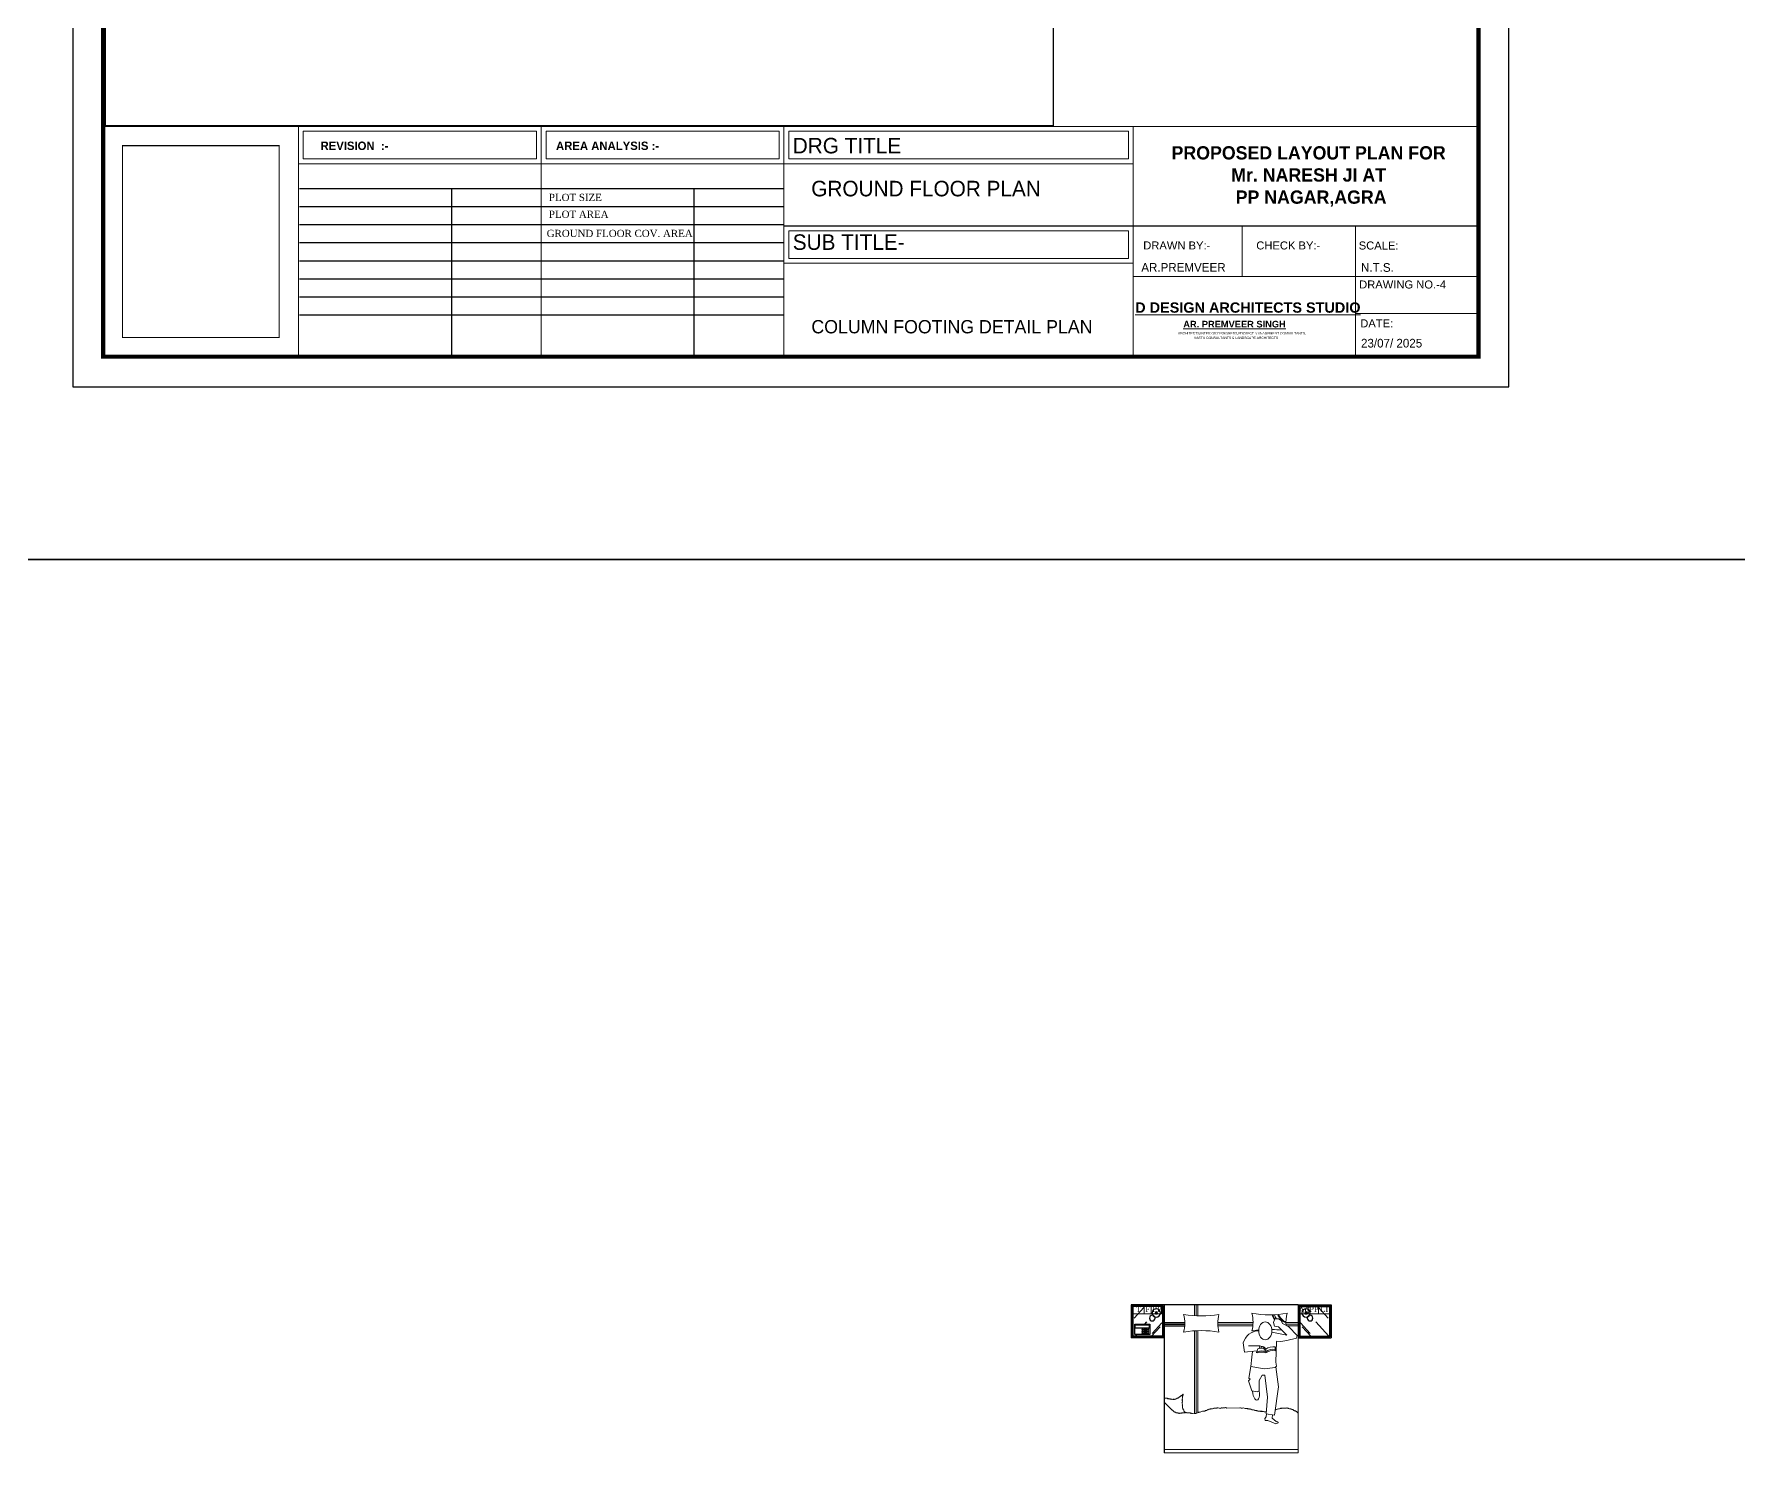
# Model space of a CAD drawing. Header units: millimetres. Extents: x -6808 to 215771, y -89660 to -16303.
# Drawn here: x 96984 to 97902, y -52668 to -51904 of the extents above; entities that cross this region are included whole.
import ezdxf

# ---------------------------------------------------------------- set-up
doc = ezdxf.new("R2010")
doc.units = ezdxf.units.MM
doc.header["$PDMODE"] = 35
doc.layers.get('0').update_dxf_attribs({"color": 8})
for name, color, linetype, lineweight in [('A- FUR', 34, 'Continuous', 0), ('COL. FOUN', 6, 'Continuous', 30), ('ELE.13', 7, 'Continuous', 13), ('FORMAT LAAYER', 250, 'Continuous', 13), ('FURNITURE 2', 33, 'Continuous', 25), ('furnitures', 12, 'Continuous', 13), ('wall', 7, 'Continuous', 35)]:
    doc.layers.add(name, color=color, linetype=linetype, lineweight=lineweight)
doc.layers.add('FORMAT', color=7, linetype='Continuous')
doc.layers.add('furniture', color=7, linetype='Continuous', lineweight=5, true_color=0xe57b2a)
doc.styles.add('6 INCH', font='times.ttf', dxfattribs={"height": 6})
doc.styles.add('cdim', font='arial.ttf')
doc.styles.add('HYPERMARTBORA0$0$SANSSERIFBOLD', font='sasb____.pfb', dxfattribs={"height": 0.2})
doc.styles.add('SAJ', font='eurr____.ttf')
doc.styles.get("Standard").update_dxf_attribs({"font": 'times.ttf'})
doc.styles.add('working', font='swissl.ttf')

# ---------------------------------------------------------------- blocks, each defined once
blk = doc.blocks.new('A$C1A9968DB')
at = {"layer": 'furniture', "ltscale": 0.5}
for p, q in [((6.88, 47.34), (7.52, 48.64)), ((7.52, 48.64), (8.85, 49.47)), ((8.85, 49.47), (10.51, 49.47)), ((10.51, 49.47), (11.12, 47.7)), ((3.85, 45.67), (0, 41.68)), ((0.3, 40.35), (0, 41.68)), ((0.3, 40.35), (4.88, 39.32)), ((3.85, 45.67), (6.88, 47.34)), ((8.7, 45.77), (4.85, 41.78)), ((11.92, 43.21), (4.85, 41.78)), ((10.65, 46.11), (8.7, 45.77)), ((11.12, 47.7), (10.65, 46.11)), ((4.88, 39.32), (7.7, 38.87)), ((7.7, 38.87), (9.68, 38.93)), ((9.68, 38.87), (9.98, 29.12)), ((10.35, 36.28), (10.42, 34.45)), ((14.76, 35.19), (14.68, 35.04)), ((14.68, 35.04), (14.68, 34.88)), ((14.68, 34.88), (14.84, 34.81)), ((14.74, 34.85), (14.72, 34.01)), ((14.72, 34.01), (14.72, 33.42)), ((14.84, 35.35), (14.76, 35.19)), ((14.99, 35.58), (14.84, 35.5)), ((14.84, 35.5), (14.84, 35.35)), ((14.84, 34.81), (15.15, 34.81)), ((15.07, 35.74), (14.99, 35.58)), ((15.15, 35.89), (15.07, 35.74)), ((15.3, 35.97), (15.15, 35.89)), ((15.15, 34.81), (15.3, 34.88)), ((15.46, 36.12), (15.3, 35.97)), ((15.3, 35.04), (15.46, 35.12)), ((15.3, 34.88), (15.3, 35.04)), ((15.61, 36.12), (15.46, 36.12)), ((15.46, 35.27), (15.54, 35.43)), ((15.46, 35.12), (15.46, 35.27)), ((15.54, 36.05), (15.69, 36.2)), ((15.54, 35.43), (15.69, 35.5)), ((15.69, 36.2), (15.85, 36.28)), ((15.69, 35.5), (15.81, 35.62)), ((15.85, 36.28), (16, 36.28)), ((16, 36.28), (16.31, 36.43)), ((16.31, 36.43), (16.47, 36.51)), ((16.47, 36.51), (16.62, 36.51)), ((17.56, 36.8), (16.62, 36.51)), ((16.7, 36.43), (16.66, 36.52)), ((16.86, 36.28), (16.7, 36.43)), ((16.93, 36.12), (16.86, 36.28)), ((16.93, 35.81), (16.93, 36.12)), ((17, 35.68), (16.93, 35.81)), ((22.85, 36.8), (17.56, 36.8)), ((17.59, 36.81), (17.95, 35.51)), ((18.54, 35.29), (19.19, 33.72)), ((18.71, 34.01), (19.34, 33.64)), ((19.34, 33.64), (18.71, 33.42)), ((24.78, 33.85), (18.92, 34.36)), ((21.37, 31.48), (20.95, 34.19)), ((25.34, 38.15), (24.78, 33.85)), ((8.8, 17.45), (10, 26.89)), ((9.98, 29.12), (9.68, 27.2)), ((9.68, 27.2), (10.28, 26.61)), ((10.28, 26.61), (15.31, 26.02)), ((15.31, 26.02), (21.82, 27.05)), ((21.82, 27.05), (21.37, 31.48)), ((21.82, 27.05), (22.71, 21.58)), ((10.72, 4.14), (8.8, 17.45)), ((15.16, 22.91), (13.98, 12.57)), ((16.49, 22.91), (15.16, 22.91)), ((17.82, 20.4), (16.49, 22.91)), ((17.82, 15.52), (17.82, 20.4)), ((22.85, 20.25), (21.37, 15.52)), ((22.71, 21.58), (22.11, 21.14)), ((22.11, 21.14), (22.85, 20.25)), ((13.98, 12.57), (14.57, 4.74)), ((18.86, 15.08), (17.82, 15.52)), ((21.37, 15.52), (18.86, 15.08)), ((10.1, 0), (9, 0.54)), ((9.89, 1.11), (9.14, 0.96)), ((11.71, 2.78), (9.89, 1.11)), ((13.73, 1.58), (10.1, 0)), ((14.57, 4.74), (10.72, 4.14)), ((11.67, 4.29), (11.71, 2.78)), ((15.05, 1.65), (13.73, 1.58)), ((14.48, 4.72), (14.56, 3.39)), ((14.56, 3.39), (15.16, 2.64)), ((15.16, 2.64), (15.13, 1.68))]:
    blk.add_line(p, q, dxfattribs=at)
blk.add_lwpolyline([(9, 0.54), (8.93, 0.92), (9.51, 1.04)], dxfattribs=at)
for centre, radius, start, end in [((18.06, 36.38), 7.5, 13.68724, 89.70433), ((11.38, 31.16), 5.23, 49.90029, 101.4337), ((11.46, 29.92), 5.23, 51.46202, 101.4337), ((11.46, 29.33), 5.23, 51.46202, 101.4337), ((16.71, 29.78), 4.67, 64.68646, 115.31354), ((16.71, 29.19), 4.67, 64.68646, 115.31354), ((16.64, 31.03), 4.67, 65.91342, 100.13711)]:
    blk.add_arc(centre, radius, start, end, dxfattribs=at)
at = {"layer": 'furniture', "ltscale": 0.5, "extrusion": (1.33e-14, -5.24506e-16, -1)}
blk.add_ellipse((14.99, 43.85), major_axis=(0, -4.19), ratio=0.740098, start_param=4.712389, end_param=10.995574, dxfattribs=at)
at = {"layer": 'furniture', "ltscale": 0.5, "extrusion": (1.32939e-14, -5.4405e-16, -1)}
blk.add_ellipse((19.38, 14.94), major_axis=(-0.51, -3.71), ratio=0.422098, start_param=4.512692, end_param=7.948784, dxfattribs=at)
blk = doc.blocks.new('*X398')
at = {"color": 0}
for p, q in [((221.847, 124.188), (221.861, 124.202)), ((221.847, 124.193), (221.855, 124.202)), ((221.847, 124.178), (221.857, 124.188)), ((221.847, 124.172), (221.857, 124.182)), ((221.861, 124.192), (221.871, 124.202)), ((221.867, 124.192), (221.877, 124.202)), ((221.877, 124.192), (221.887, 124.202)), ((221.883, 124.192), (221.893, 124.202)), ((221.893, 124.192), (221.903, 124.202)), ((221.898, 124.192), (221.908, 124.202)), ((221.909, 124.192), (221.919, 124.202)), ((221.914, 124.192), (221.924, 124.202)), ((221.925, 124.192), (221.935, 124.202)), ((221.93, 124.192), (221.94, 124.202)), ((221.941, 124.192), (221.951, 124.202)), ((221.946, 124.192), (221.956, 124.202)), ((221.957, 124.192), (221.967, 124.202)), ((221.962, 124.192), (221.972, 124.202)), ((221.973, 124.192), (221.983, 124.202)), ((221.978, 124.192), (221.988, 124.202)), ((221.989, 124.192), (221.999, 124.202)), ((221.994, 124.192), (222.004, 124.202)), ((222.005, 124.192), (222.015, 124.202)), ((222.01, 124.192), (222.02, 124.202)), ((222.02, 124.192), (222.03, 124.202)), ((222.026, 124.192), (222.036, 124.202)), ((222.036, 124.192), (222.046, 124.202)), ((222.042, 124.192), (222.052, 124.202)), ((222.052, 124.192), (222.062, 124.202)), ((222.058, 124.192), (222.068, 124.202)), ((222.068, 124.192), (222.078, 124.202)), ((222.073, 124.192), (222.083, 124.202)), ((222.084, 124.192), (222.094, 124.202)), ((222.089, 124.192), (222.099, 124.202)), ((222.1, 124.192), (222.11, 124.202)), ((222.105, 124.192), (222.115, 124.202)), ((222.116, 124.192), (222.126, 124.202)), ((222.121, 124.192), (222.131, 124.202)), ((222.132, 124.192), (222.142, 124.202)), ((222.137, 124.192), (222.147, 124.202)), ((222.148, 124.192), (222.158, 124.202)), ((222.153, 124.192), (222.163, 124.202)), ((222.164, 124.192), (222.174, 124.202)), ((222.169, 124.192), (222.179, 124.202)), ((222.18, 124.192), (222.19, 124.202)), ((222.185, 124.192), (222.195, 124.202)), ((222.195, 124.192), (222.205, 124.202)), ((222.201, 124.192), (222.211, 124.202)), ((222.211, 124.192), (222.221, 124.202)), ((222.217, 124.192), (222.227, 124.202)), ((222.227, 124.192), (222.237, 124.202)), ((222.233, 124.192), (222.243, 124.202)), ((222.243, 124.192), (222.253, 124.202)), ((222.248, 124.192), (222.258, 124.202)), ((222.259, 124.192), (222.269, 124.202)), ((222.264, 124.192), (222.274, 124.202)), ((222.275, 124.192), (222.285, 124.202)), ((222.28, 124.192), (222.29, 124.202)), ((222.291, 124.192), (222.301, 124.202)), ((222.296, 124.192), (222.306, 124.202)), ((222.307, 124.192), (222.317, 124.202)), ((222.312, 124.192), (222.322, 124.202)), ((222.323, 124.192), (222.333, 124.202)), ((222.328, 124.192), (222.338, 124.202)), ((222.339, 124.192), (222.349, 124.202)), ((222.344, 124.192), (222.354, 124.202)), ((222.355, 124.192), (222.365, 124.202)), ((222.36, 124.192), (222.37, 124.202)), ((222.37, 124.192), (222.38, 124.202)), ((222.376, 124.192), (222.386, 124.202)), ((222.386, 124.192), (222.396, 124.202)), ((222.392, 124.192), (222.402, 124.202)), ((222.397, 124.187), (222.407, 124.197)), ((222.397, 124.181), (222.407, 124.191)), ((222.397, 124.171), (222.407, 124.181)), ((222.397, 124.165), (222.407, 124.175)), ((221.847, 124.162), (221.857, 124.172)), ((221.847, 124.156), (221.857, 124.166)), ((221.847, 124.146), (221.857, 124.156)), ((221.847, 124.14), (221.857, 124.15)), ((221.847, 124.13), (221.857, 124.14)), ((221.847, 124.125), (221.857, 124.135)), ((221.847, 124.114), (221.857, 124.124)), ((221.847, 124.109), (221.857, 124.119)), ((221.847, 124.098), (221.857, 124.108)), ((221.847, 124.093), (221.857, 124.103)), ((221.847, 124.082), (221.857, 124.092)), ((221.847, 124.077), (221.857, 124.087)), ((221.847, 124.066), (221.857, 124.076)), ((221.847, 124.061), (221.857, 124.071)), ((221.847, 124.05), (221.857, 124.06)), ((221.847, 124.045), (221.857, 124.055)), ((221.847, 124.034), (221.857, 124.044)), ((221.847, 124.029), (221.857, 124.039)), ((221.847, 124.018), (221.857, 124.028)), ((221.847, 124.013), (221.857, 124.023)), ((221.847, 124.003), (221.857, 124.013)), ((221.847, 123.997), (221.857, 124.007)), ((221.847, 123.987), (221.857, 123.997)), ((221.847, 123.981), (221.857, 123.991)), ((221.847, 123.971), (221.857, 123.981)), ((221.847, 123.965), (221.857, 123.975)), ((221.847, 123.955), (221.857, 123.965)), ((221.847, 123.949), (221.857, 123.959)), ((221.847, 123.939), (221.857, 123.949)), ((221.847, 123.934), (221.857, 123.944)), ((221.847, 123.923), (221.857, 123.933)), ((221.847, 123.918), (221.857, 123.928)), ((221.847, 123.907), (221.857, 123.917)), ((221.847, 123.902), (221.857, 123.912)), ((221.847, 123.891), (221.857, 123.901)), ((221.847, 123.886), (221.857, 123.896)), ((221.847, 123.875), (221.857, 123.885)), ((221.847, 123.87), (221.857, 123.88)), ((221.847, 123.859), (221.857, 123.869)), ((221.847, 123.854), (221.857, 123.864)), ((222.397, 124.155), (222.407, 124.165)), ((222.397, 124.149), (222.407, 124.159)), ((222.397, 124.139), (222.407, 124.149)), ((222.397, 124.134), (222.407, 124.144)), ((222.397, 124.123), (222.407, 124.133)), ((222.397, 124.118), (222.407, 124.128)), ((222.397, 124.107), (222.407, 124.117)), ((222.397, 124.102), (222.407, 124.112)), ((222.397, 124.091), (222.407, 124.101)), ((222.397, 124.086), (222.407, 124.096)), ((222.397, 124.075), (222.407, 124.085)), ((222.397, 124.07), (222.407, 124.08)), ((222.397, 124.059), (222.407, 124.069)), ((222.397, 124.054), (222.407, 124.064)), ((222.397, 124.043), (222.407, 124.053)), ((222.397, 124.038), (222.407, 124.048)), ((222.397, 124.028), (222.407, 124.038)), ((222.397, 124.022), (222.407, 124.032)), ((222.397, 124.012), (222.407, 124.022)), ((222.397, 124.006), (222.407, 124.016)), ((222.397, 123.996), (222.407, 124.006)), ((222.397, 123.99), (222.407, 124)), ((222.397, 123.98), (222.407, 123.99)), ((222.397, 123.974), (222.407, 123.984)), ((222.397, 123.964), (222.407, 123.974)), ((222.397, 123.959), (222.407, 123.969)), ((222.397, 123.948), (222.407, 123.958)), ((222.397, 123.943), (222.407, 123.953)), ((222.397, 123.932), (222.407, 123.942)), ((222.397, 123.927), (222.407, 123.937)), ((222.397, 123.916), (222.407, 123.926)), ((222.397, 123.911), (222.407, 123.921)), ((222.397, 123.9), (222.407, 123.91)), ((222.397, 123.895), (222.407, 123.905)), ((222.397, 123.884), (222.407, 123.894)), ((222.397, 123.879), (222.407, 123.889)), ((222.397, 123.868), (222.407, 123.878)), ((222.397, 123.863), (222.407, 123.873)), ((222.397, 123.852), (222.407, 123.862)), ((221.847, 123.843), (221.857, 123.853)), ((221.847, 123.838), (221.857, 123.848)), ((221.847, 123.828), (221.857, 123.838)), ((221.847, 123.822), (221.857, 123.832)), ((221.847, 123.812), (221.857, 123.822)), ((221.847, 123.806), (221.857, 123.816)), ((221.847, 123.796), (221.857, 123.806)), ((221.847, 123.79), (221.857, 123.8)), ((221.847, 123.78), (221.857, 123.79)), ((221.847, 123.774), (221.857, 123.784)), ((221.847, 123.764), (221.857, 123.774)), ((221.847, 123.759), (221.857, 123.769)), ((221.847, 123.748), (221.857, 123.758)), ((221.847, 123.743), (221.857, 123.753)), ((221.847, 123.732), (221.857, 123.742)), ((221.847, 123.727), (221.857, 123.737)), ((221.847, 123.716), (221.857, 123.726)), ((221.847, 123.711), (221.857, 123.721)), ((221.847, 123.7), (221.857, 123.71)), ((221.847, 123.695), (221.857, 123.705)), ((221.847, 123.684), (221.857, 123.694)), ((221.847, 123.679), (221.857, 123.689)), ((221.847, 123.668), (221.857, 123.678)), ((221.847, 123.663), (221.857, 123.673)), ((221.847, 123.653), (221.857, 123.663)), ((221.847, 123.647), (221.857, 123.657)), ((221.852, 123.642), (221.862, 123.652)), ((221.858, 123.642), (221.868, 123.652)), ((221.868, 123.642), (221.878, 123.652)), ((221.873, 123.642), (221.883, 123.652)), ((221.884, 123.642), (221.894, 123.652)), ((221.889, 123.642), (221.899, 123.652)), ((221.9, 123.642), (221.91, 123.652)), ((221.905, 123.642), (221.915, 123.652)), ((221.916, 123.642), (221.926, 123.652)), ((221.921, 123.642), (221.931, 123.652)), ((221.932, 123.642), (221.942, 123.652)), ((221.937, 123.642), (221.947, 123.652)), ((221.948, 123.642), (221.958, 123.652)), ((221.953, 123.642), (221.963, 123.652)), ((221.964, 123.642), (221.974, 123.652)), ((221.969, 123.642), (221.979, 123.652)), ((221.98, 123.642), (221.99, 123.652)), ((221.985, 123.642), (221.995, 123.652)), ((221.995, 123.642), (222.005, 123.652)), ((222.001, 123.642), (222.011, 123.652)), ((222.011, 123.642), (222.021, 123.652)), ((222.017, 123.642), (222.027, 123.652)), ((222.027, 123.642), (222.037, 123.652)), ((222.033, 123.642), (222.043, 123.652)), ((222.043, 123.642), (222.053, 123.652)), ((222.048, 123.642), (222.058, 123.652)), ((222.059, 123.642), (222.069, 123.652)), ((222.064, 123.642), (222.074, 123.652)), ((222.075, 123.642), (222.085, 123.652)), ((222.08, 123.642), (222.09, 123.652)), ((222.091, 123.642), (222.101, 123.652)), ((222.096, 123.642), (222.106, 123.652)), ((222.107, 123.642), (222.117, 123.652)), ((222.112, 123.642), (222.122, 123.652)), ((222.123, 123.642), (222.133, 123.652)), ((222.128, 123.642), (222.138, 123.652)), ((222.139, 123.642), (222.149, 123.652)), ((222.144, 123.642), (222.154, 123.652)), ((222.155, 123.642), (222.165, 123.652)), ((222.16, 123.642), (222.17, 123.652)), ((222.17, 123.642), (222.18, 123.652)), ((222.176, 123.642), (222.186, 123.652)), ((222.186, 123.642), (222.196, 123.652)), ((222.192, 123.642), (222.202, 123.652)), ((222.202, 123.642), (222.212, 123.652)), ((222.208, 123.642), (222.218, 123.652)), ((222.218, 123.642), (222.228, 123.652)), ((222.223, 123.642), (222.233, 123.652)), ((222.234, 123.642), (222.244, 123.652)), ((222.239, 123.642), (222.249, 123.652)), ((222.25, 123.642), (222.26, 123.652)), ((222.255, 123.642), (222.265, 123.652)), ((222.266, 123.642), (222.276, 123.652)), ((222.271, 123.642), (222.281, 123.652)), ((222.282, 123.642), (222.292, 123.652)), ((222.287, 123.642), (222.297, 123.652)), ((222.298, 123.642), (222.308, 123.652)), ((222.303, 123.642), (222.313, 123.652)), ((222.314, 123.642), (222.324, 123.652)), ((222.319, 123.642), (222.329, 123.652)), ((222.33, 123.642), (222.34, 123.652)), ((222.335, 123.642), (222.345, 123.652)), ((222.345, 123.642), (222.355, 123.652)), ((222.351, 123.642), (222.361, 123.652)), ((222.361, 123.642), (222.371, 123.652)), ((222.367, 123.642), (222.377, 123.652)), ((222.377, 123.642), (222.387, 123.652)), ((222.383, 123.642), (222.393, 123.652)), ((222.393, 123.642), (222.407, 123.656)), ((222.397, 123.847), (222.407, 123.857)), ((222.397, 123.837), (222.407, 123.847)), ((222.397, 123.831), (222.407, 123.841)), ((222.397, 123.821), (222.407, 123.831)), ((222.397, 123.815), (222.407, 123.825)), ((222.397, 123.805), (222.407, 123.815)), ((222.397, 123.799), (222.407, 123.809)), ((222.397, 123.789), (222.407, 123.799)), ((222.397, 123.784), (222.407, 123.794)), ((222.397, 123.773), (222.407, 123.783)), ((222.397, 123.768), (222.407, 123.778)), ((222.397, 123.757), (222.407, 123.767)), ((222.397, 123.752), (222.407, 123.762)), ((222.397, 123.741), (222.407, 123.751)), ((222.397, 123.736), (222.407, 123.746)), ((222.397, 123.725), (222.407, 123.735)), ((222.397, 123.72), (222.407, 123.73)), ((222.397, 123.709), (222.407, 123.719)), ((222.397, 123.704), (222.407, 123.714)), ((222.397, 123.693), (222.407, 123.703)), ((222.397, 123.688), (222.407, 123.698)), ((222.397, 123.677), (222.407, 123.687)), ((222.397, 123.672), (222.407, 123.682)), ((222.397, 123.662), (222.407, 123.672)), ((222.397, 123.656), (222.407, 123.666)), ((222.398, 123.642), (222.407, 123.65))]:
    blk.add_line(p, q, dxfattribs=at)
blk = doc.blocks.new('M_DFURN_LEM_3D TELEPHONE_P')
at = {"color": 0, "linetype": 'ByBlock', "lineweight": -2}
for points in [[(0.25, -0.0875), (0.25, 0.0875), (0, 0.0875), (0, -0.0875)], [(0.24, -0.0175), (0.01, -0.0175), (0.01, -0.0775), (0.24, -0.0775)]]:
    blk.add_lwpolyline(points, close=True, dxfattribs=at)
for centre in [(0.13, 0.0625), (0.13, 0.0325), (0.13, 0.0025), (0.16, 0.0625), (0.16, 0.0325), (0.16, 0.0025), (0.19, 0.0625), (0.19, 0.0325), (0.19, 0.0025), (0.22, 0.0625), (0.22, 0.0325), (0.22, 0.0025)]:
    blk.add_circle(centre, 0.01, dxfattribs=at)
at = {"layer": 'Defpoints', "color": 0, "linetype": 'ByBlock', "lineweight": -2}
blk.add_point((0.25, 0), dxfattribs=at)
blk = doc.blocks.new('ertergrgr')
at = {"layer": 'furnitures', "color": 27, "ltscale": 50}
for p, q in [((-766411.4, 424368.94), (-766482.81, 424368.94)), ((-766482.81, 424290.02), (-766482.81, 424368.94)), ((-766411.4, 424367.15), (-766482.81, 424367.15)), ((-766482.61, 424347.54), (-766482.73, 424347.42)), ((-766482.73, 424346.79), (-766482.73, 424346.79)), ((-766481.98, 424346.9), (-766482.6, 424347.52)), ((-766481.73, 424346.9), (-766481.98, 424346.9)), ((-766481.38, 424346.54), (-766481.75, 424346.92)), ((-766480.87, 424346.53), (-766481.36, 424346.53)), ((-766480.76, 424346.39), (-766480.88, 424346.51)), ((-766480.51, 424346.39), (-766480.76, 424346.39)), ((-766480.01, 424345.89), (-766480.51, 424346.39)), ((-766479.64, 424345.77), (-766480.01, 424345.89)), ((-766479.39, 424345.77), (-766479.64, 424345.77)), ((-766479.02, 424345.64), (-766479.39, 424345.77)), ((-766478.9, 424345.52), (-766479.02, 424345.64)), ((-766478.53, 424345.4), (-766478.9, 424345.52)), ((-766478.28, 424345.4), (-766478.53, 424345.4)), ((-766477.91, 424345.27), (-766478.28, 424345.4)), ((-766477.66, 424345.27), (-766477.91, 424345.27)), ((-766477.53, 424345.15), (-766477.66, 424345.27)), ((-766477.16, 424345.02), (-766477.53, 424345.15)), ((-766477.04, 424345.15), (-766477.16, 424345.02)), ((-766476.79, 424344.9), (-766477.04, 424345.15)), ((-766476.42, 424345.02), (-766476.79, 424344.9)), ((-766476.17, 424345.02), (-766476.42, 424345.02)), ((-766475.55, 424345.15), (-766476.17, 424345.02)), ((-766475.43, 424345.02), (-766475.55, 424345.15)), ((-766475.05, 424345.15), (-766475.43, 424345.02)), ((-766474.31, 424345.15), (-766475.05, 424345.15)), ((-766474.06, 424345.15), (-766474.31, 424345.15)), ((-766473.94, 424345.27), (-766474.06, 424345.15)), ((-766473.81, 424345.15), (-766473.94, 424345.27)), ((-766473.57, 424345.15), (-766473.81, 424345.15)), ((-766473.44, 424345.27), (-766473.57, 424345.15)), ((-766473.19, 424345.27), (-766473.44, 424345.27)), ((-766472.82, 424345.4), (-766473.19, 424345.27)), ((-766472.33, 424345.4), (-766472.82, 424345.4)), ((-766471.83, 424345.65), (-766472.33, 424345.4)), ((-766471.58, 424345.65), (-766471.83, 424345.65)), ((-766471.21, 424345.77), (-766471.58, 424345.65)), ((-766471.09, 424345.89), (-766471.21, 424345.77)), ((-766470.71, 424346.02), (-766471.09, 424345.89)), ((-766470.59, 424346.14), (-766470.71, 424346.02)), ((-766465.63, 424347.13), (-766465.88, 424346.89)), ((-766465.38, 424347.13), (-766465.63, 424347.13)), ((-766465.26, 424347.01), (-766465.38, 424347.13)), ((-766464.89, 424347.13), (-766465.26, 424347.01)), ((-766464.76, 424347.01), (-766464.89, 424347.13)), ((-766464.39, 424346.89), (-766464.76, 424347.01)), ((-766463.65, 424346.89), (-766464.39, 424346.89)), ((-766463.52, 424346.76), (-766463.65, 424346.89)), ((-766463.27, 424346.76), (-766463.52, 424346.76)), ((-766463.15, 424346.89), (-766463.27, 424346.76)), ((-766462.9, 424346.89), (-766463.15, 424346.89)), ((-766462.78, 424346.76), (-766462.9, 424346.89)), ((-766462.53, 424346.76), (-766462.78, 424346.76)), ((-766461.79, 424346.76), (-766462.53, 424346.76)), ((-766461.41, 424346.64), (-766461.79, 424346.76)), ((-766461.29, 424346.52), (-766461.41, 424346.64)), ((-766461.04, 424346.52), (-766461.29, 424346.52)), ((-766460.79, 424346.52), (-766461.04, 424346.52)), ((-766460.67, 424346.39), (-766460.79, 424346.52)), ((-766460.17, 424346.39), (-766460.67, 424346.39)), ((-766459.8, 424346.27), (-766460.17, 424346.39)), ((-766459.68, 424346.14), (-766459.8, 424346.27)), ((-766459.43, 424346.14), (-766459.68, 424346.14)), ((-766459.06, 424346.02), (-766459.43, 424346.14)), ((-766458.93, 424345.9), (-766459.06, 424346.02)), ((-766458.19, 424345.9), (-766458.93, 424345.9)), ((-766458.07, 424345.77), (-766458.19, 424345.9)), ((-766457.7, 424345.65), (-766458.07, 424345.77)), ((-766457.2, 424345.65), (-766457.7, 424345.65)), ((-766457.08, 424345.53), (-766457.2, 424345.65)), ((-766456.7, 424345.65), (-766457.08, 424345.53)), ((-766456.46, 424345.4), (-766456.7, 424345.65)), ((-766456.08, 424345.53), (-766456.46, 424345.4)), ((-766455.89, 424345.33), (-766456.14, 424345.58)), ((-766455.4, 424345.33), (-766455.89, 424345.33)), ((-766455.02, 424345.2), (-766455.4, 424345.33)), ((-766454.65, 424345.33), (-766455.02, 424345.2)), ((-766453.54, 424344.96), (-766454.65, 424345.33)), ((-766453.16, 424345.08), (-766453.54, 424344.96)), ((-766452.92, 424345.08), (-766453.16, 424345.08)), ((-766452.42, 424345.08), (-766452.92, 424345.08)), ((-766452.05, 424344.96), (-766452.42, 424345.08)), ((-766451.8, 424344.96), (-766452.05, 424344.96)), ((-766444.58, 424345.08), (-766451.8, 424344.96)), ((-766444.33, 424344.83), (-766444.58, 424345.08)), ((-766444.09, 424344.83), (-766444.33, 424344.83)), ((-766443.71, 424344.96), (-766444.09, 424344.83)), ((-766443.47, 424344.96), (-766443.71, 424344.96)), ((-766442.72, 424344.96), (-766443.47, 424344.96)), ((-766442.35, 424345.08), (-766442.72, 424344.96)), ((-766442.23, 424344.96), (-766442.35, 424345.08)), ((-766441.98, 424344.96), (-766442.23, 424344.96)), ((-766441.48, 424345.21), (-766441.98, 424344.96)), ((-766441.36, 424345.08), (-766441.48, 424345.21)), ((-766440.99, 424345.21), (-766441.36, 424345.08)), ((-766440.18, 424344.91), (-766440.93, 424345.16)), ((-766439.69, 424344.91), (-766440.18, 424344.91)), ((-766439.56, 424345.03), (-766439.69, 424344.91)), ((-766439.32, 424345.03), (-766439.56, 424345.03)), ((-766439.19, 424344.91), (-766439.32, 424345.03)), ((-766439.07, 424345.03), (-766439.19, 424344.91)), ((-766438.7, 424345.16), (-766439.07, 424345.03)), ((-766438.57, 424345.03), (-766438.7, 424345.16)), ((-766438.2, 424345.16), (-766438.57, 424345.03)), ((-766437.95, 424345.16), (-766438.2, 424345.16)), ((-766437.83, 424345.28), (-766437.95, 424345.16)), ((-766437.21, 424345.4), (-766437.83, 424345.28)), ((-766436.46, 424345.4), (-766437.21, 424345.4)), ((-766436.09, 424345.53), (-766436.46, 424345.4)), ((-766435.97, 424345.65), (-766436.09, 424345.53)), ((-766435.22, 424345.65), (-766435.97, 424345.65)), ((-766434.85, 424345.78), (-766435.22, 424345.65)), ((-766434.73, 424345.9), (-766434.85, 424345.78)), ((-766434.36, 424346.03), (-766434.73, 424345.9)), ((-766434.11, 424346.27), (-766434.36, 424346.03)), ((-766433.86, 424346.27), (-766434.11, 424346.27)), ((-766433.49, 424346.4), (-766433.86, 424346.27)), ((-766432.99, 424346.65), (-766433.49, 424346.4)), ((-766432.74, 424346.65), (-766432.99, 424346.65)), ((-766432.37, 424346.77), (-766432.74, 424346.65)), ((-766431.88, 424346.77), (-766432.37, 424346.77)), ((-766431.5, 424346.89), (-766431.88, 424346.77)), ((-766431.01, 424347.14), (-766431.5, 424346.89)), ((-766430.88, 424347.02), (-766431.01, 424347.14)), ((-766430.64, 424347.27), (-766430.88, 424347.02)), ((-766430.39, 424347.27), (-766430.64, 424347.27)), ((-766430.14, 424347.27), (-766430.39, 424347.27)), ((-766429.89, 424347.27), (-766430.14, 424347.27)), ((-766429.77, 424347.39), (-766429.89, 424347.27)), ((-766429.52, 424347.39), (-766429.77, 424347.39)), ((-766429.15, 424347.51), (-766429.52, 424347.39)), ((-766429.34, 424303.77), (-766429.34, 424347.45)), ((-766428.65, 424347.76), (-766429.15, 424347.51)), ((-766428.4, 424347.76), (-766428.65, 424347.76)), ((-766428.44, 424303.81), (-766428.44, 424347.76)), ((-766428.28, 424347.89), (-766428.4, 424347.76)), ((-766427.54, 424347.89), (-766428.28, 424347.89)), ((-766427.41, 424348.01), (-766427.54, 424347.89)), ((-766427.54, 424303.86), (-766427.54, 424347.89)), ((-766426.79, 424347.89), (-766427.04, 424347.89)), ((-766426.67, 424348.01), (-766426.79, 424347.89)), ((-766426.42, 424348.01), (-766426.67, 424348.01)), ((-766426.17, 424347.76), (-766426.42, 424348.01)), ((-766425.8, 424347.89), (-766426.05, 424347.89)), ((-766425.68, 424347.76), (-766425.8, 424347.89)), ((-766425.43, 424347.76), (-766425.68, 424347.76)), ((-766425.3, 424347.64), (-766425.43, 424347.76)), ((-766424.81, 424347.64), (-766425.3, 424347.64)), ((-766424.56, 424347.64), (-766424.81, 424347.64)), ((-766424.31, 424347.64), (-766424.56, 424347.64)), ((-766424.19, 424347.52), (-766424.31, 424347.64)), ((-766424.06, 424347.64), (-766424.19, 424347.52)), ((-766423.82, 424347.64), (-766424.06, 424347.64)), ((-766423.69, 424347.52), (-766423.82, 424347.64)), ((-766423.44, 424347.52), (-766423.69, 424347.52)), ((-766423.32, 424347.39), (-766423.44, 424347.52)), ((-766423.07, 424347.64), (-766423.32, 424347.39)), ((-766422.7, 424347.27), (-766423.07, 424347.64)), ((-766422.58, 424347.39), (-766422.45, 424347.52)), ((-766421.96, 424346.77), (-766422.58, 424347.39)), ((-766422.45, 424347.52), (-766422.2, 424347.52)), ((-766422.2, 424347.52), (-766422.08, 424347.64)), ((-766422.08, 424347.64), (-766421.96, 424347.52)), ((-766422.08, 424346.65), (-766421.96, 424346.77)), ((-766421.83, 424346.4), (-766422.08, 424346.65)), ((-766421.96, 424347.52), (-766421.83, 424347.64)), ((-766421.83, 424347.64), (-766421.71, 424347.52)), ((-766421.83, 424346.15), (-766421.83, 424346.4)), ((-766421.46, 424345.78), (-766421.83, 424346.15)), ((-766421.71, 424347.52), (-766421.58, 424347.64)), ((-766421.59, 424345.66), (-766421.46, 424345.78)), ((-766421.34, 424345.41), (-766421.59, 424345.66)), ((-766421.58, 424347.64), (-766421.46, 424347.52)), ((-766421.46, 424347.52), (-766421.34, 424347.64)), ((-766421.34, 424347.64), (-766421.21, 424347.52)), ((-766421.34, 424345.16), (-766421.34, 424345.41)), ((-766421.21, 424345.04), (-766421.34, 424345.16)), ((-766421.21, 424347.52), (-766420.96, 424347.76)), ((-766421.21, 424344.54), (-766421.21, 424345.04)), ((-766421.09, 424344.42), (-766421.21, 424344.54)), ((-766421.21, 424344.29), (-766421.09, 424344.42)), ((-766421.09, 424344.17), (-766421.21, 424344.29)), ((-766421.09, 424343.92), (-766421.09, 424344.17)), ((-766421.09, 424343.42), (-766421.09, 424343.92)), ((-766420.97, 424343.3), (-766421.09, 424343.42)), ((-766421.09, 424342.93), (-766420.97, 424343.3)), ((-766420.97, 424342.56), (-766421.09, 424342.93)), ((-766420.97, 424342.31), (-766420.97, 424342.56)), ((-766420.84, 424342.18), (-766420.97, 424342.31)), ((-766420.96, 424347.76), (-766420.84, 424347.64)), ((-766420.84, 424347.64), (-766420.72, 424347.76)), ((-766420.72, 424347.76), (-766420.59, 424347.64)), ((-766420.59, 424347.64), (-766420.47, 424347.76)), ((-766420.47, 424347.76), (-766419.97, 424347.76)), ((-766419.97, 424347.76), (-766419.85, 424347.89)), ((-766419.85, 424347.89), (-766419.72, 424347.76)), ((-766419.72, 424347.76), (-766419.48, 424347.76)), ((-766419.48, 424347.76), (-766419.35, 424347.89)), ((-766419.35, 424347.89), (-766419.23, 424347.76)), ((-766419.23, 424347.76), (-766418.98, 424347.76)), ((-766418.98, 424347.76), (-766418.86, 424347.64)), ((-766418.86, 424347.64), (-766418.73, 424347.76)), ((-766418.73, 424347.76), (-766418.48, 424347.52)), ((-766418.48, 424347.52), (-766418.36, 424347.64)), ((-766418.36, 424347.64), (-766418.11, 424347.64)), ((-766418.11, 424347.64), (-766417.99, 424347.52)), ((-766417.99, 424347.52), (-766417.74, 424347.52)), ((-766417.74, 424347.52), (-766417.37, 424347.15)), ((-766417.37, 424347.15), (-766417.12, 424347.15)), ((-766417.12, 424347.15), (-766417, 424347.02)), ((-766417, 424347.02), (-766416.87, 424347.15)), ((-766416.87, 424347.15), (-766415.88, 424346.15)), ((-766415.88, 424346.15), (-766415.63, 424346.15)), ((-766415.63, 424346.15), (-766411.4, 424341.92)), ((-766420.35, 424338.71), (-766421.46, 424337.6)), ((-766421.46, 424338.34), (-766421.22, 424338.59)), ((-766421.34, 424338.22), (-766421.46, 424338.34)), ((-766421.46, 424337.84), (-766421.34, 424337.97)), ((-766421.34, 424337.72), (-766421.46, 424337.84)), ((-766421.46, 424337.6), (-766421.34, 424337.72)), ((-766421.34, 424338.96), (-766421.22, 424339.08)), ((-766421.22, 424338.84), (-766421.34, 424338.96)), ((-766421.34, 424337.97), (-766421.34, 424338.22)), ((-766421.22, 424338.59), (-766421.22, 424338.84)), ((-766421.21, 424339.58), (-766420.97, 424340.32)), ((-766421.09, 424339.46), (-766421.21, 424339.58)), ((-766421.22, 424339.08), (-766421.09, 424339.46)), ((-766421.09, 424341.94), (-766420.84, 424342.18)), ((-766420.97, 424341.81), (-766421.09, 424341.94)), ((-766421.09, 424341.44), (-766420.97, 424341.81)), ((-766421.09, 424341.19), (-766421.09, 424341.44)), ((-766420.97, 424341.07), (-766421.09, 424341.19)), ((-766421.09, 424340.45), (-766420.97, 424340.57)), ((-766420.97, 424340.32), (-766421.09, 424340.45)), ((-766420.97, 424340.57), (-766420.97, 424341.07)), ((-766420.22, 424338.59), (-766420.35, 424338.71)), ((-766419.73, 424339.09), (-766420.22, 424338.59)), ((-766419.48, 424339.09), (-766419.73, 424339.09)), ((-766418.86, 424339.71), (-766419.48, 424339.09)), ((-766418.73, 424339.58), (-766418.86, 424339.71)), ((-766418.36, 424339.95), (-766418.73, 424339.58)), ((-766418.24, 424339.83), (-766418.36, 424339.95)), ((-766417.87, 424340.2), (-766418.24, 424339.83)), ((-766417.74, 424340.08), (-766417.87, 424340.2)), ((-766417.49, 424340.33), (-766417.74, 424340.08)), ((-766417.25, 424340.33), (-766417.49, 424340.33)), ((-766417.12, 424340.45), (-766417.25, 424340.33)), ((-766417, 424340.33), (-766417.12, 424340.45)), ((-766416.87, 424340.45), (-766417, 424340.33)), ((-766416.75, 424340.33), (-766416.87, 424340.45)), ((-766416.63, 424340.45), (-766416.75, 424340.33)), ((-766416.38, 424340.45), (-766416.63, 424340.45)), ((-766416.25, 424340.33), (-766416.38, 424340.45)), ((-766415.88, 424340.45), (-766416.25, 424340.33)), ((-766415.76, 424340.33), (-766415.88, 424340.45)), ((-766415.63, 424340.45), (-766415.76, 424340.33)), ((-766415.51, 424340.33), (-766415.63, 424340.45)), ((-766415.26, 424340.33), (-766415.51, 424340.33)), ((-766414.77, 424340.33), (-766415.26, 424340.33)), ((-766414.64, 424340.2), (-766414.77, 424340.33)), ((-766414.4, 424340.2), (-766414.64, 424340.2)), ((-766414.27, 424340.33), (-766414.4, 424340.2)), ((-766414.15, 424340.2), (-766414.27, 424340.33)), ((-766413.9, 424340.2), (-766414.15, 424340.2)), ((-766413.65, 424339.95), (-766413.9, 424340.2)), ((-766413.53, 424340.08), (-766413.65, 424339.95)), ((-766413.28, 424340.08), (-766413.53, 424340.08)), ((-766413.03, 424339.83), (-766413.28, 424340.08)), ((-766412.78, 424339.83), (-766413.03, 424339.83)), ((-766411.4, 424339.83), (-766412.78, 424339.83)), ((-766476.71, 424301.14), (-766482.81, 424301.14)), ((-766476.37, 424300.24), (-766482.81, 424300.24)), ((-766476.34, 424299.35), (-766482.81, 424299.35)), ((-766439.95, 424299.35), (-766458.78, 424299.35)), ((-766439.95, 424300.24), (-766458.75, 424300.24)), ((-766439.99, 424301.14), (-766458.68, 424301.14)), ((-766429.34, 424290.02), (-766429.34, 424295.92)), ((-766428.44, 424290.02), (-766428.44, 424295.88)), ((-766427.54, 424290.02), (-766427.54, 424295.83))]:
    blk.add_line(p, q, dxfattribs=at)
at = {"layer": 'furnitures', "color": 27, "lineweight": 25}
for p, q in [((-766411.4, 424290.02), (-766411.4, 424368.94)), ((-766500.42, 424290.02), (-766500.42, 424307.63)), ((-766482.81, 424307.63), (-766500.42, 424307.63)), ((-766483.4, 424307.04), (-766499.84, 424307.04)), ((-766499.84, 424290.61), (-766499.84, 424307.04)), ((-766483.69, 424306.75), (-766499.54, 424306.75)), ((-766499.54, 424290.9), (-766499.54, 424306.75)), ((-766492.29, 424299.13), (-766499.1, 424306.75)), ((-766485.04, 424301.76), (-766489.49, 424306.75)), ((-766483.69, 424290.9), (-766483.69, 424306.75)), ((-766483.4, 424290.61), (-766483.4, 424307.04)), ((-766482.81, 424290.02), (-766482.81, 424307.63)), ((-766411.4, 424307.63), (-766393.79, 424307.63)), ((-766411.4, 424290.02), (-766411.4, 424307.63)), ((-766410.81, 424307.04), (-766394.38, 424307.04)), ((-766410.81, 424290.61), (-766410.81, 424307.04)), ((-766410.52, 424306.75), (-766394.67, 424306.75)), ((-766410.52, 424290.9), (-766410.52, 424306.75)), ((-766409.18, 424301.76), (-766404.72, 424306.75)), ((-766396.71, 424305.92), (-766395.97, 424306.75)), ((-766394.67, 424290.9), (-766394.67, 424306.75)), ((-766394.38, 424290.61), (-766394.38, 424307.04)), ((-766393.79, 424290.02), (-766393.79, 424307.63)), ((-766493.67, 424291.42), (-766498.84, 424297.2)), ((-766484.11, 424299.54), (-766489.29, 424305.33)), ((-766411.4, 424300.24), (-766422.4, 424300.24)), ((-766411.4, 424299.35), (-766422.4, 424299.35)), ((-766411.4, 424301.14), (-766422.36, 424301.14)), ((-766410.1, 424299.54), (-766404.93, 424305.33)), ((-766401.93, 424299.13), (-766400.9, 424300.28)), ((-766400.54, 424291.42), (-766395.37, 424297.2)), ((-766482.81, 424290.02), (-766500.42, 424290.02)), ((-766483.4, 424290.61), (-766499.84, 424290.61)), ((-766483.69, 424290.9), (-766499.54, 424290.9)), ((-766487.61, 424294.3), (-766486.43, 424294.3)), ((-766486.99, 424293.74), (-766486.99, 424294.91)), ((-766482.81, 424290.02), (-766411.4, 424290.02)), ((-766406.61, 424294.3), (-766407.78, 424294.3)), ((-766407.23, 424293.74), (-766407.23, 424294.91))]:
    blk.add_line(p, q, dxfattribs=at)
at = {"layer": 'furnitures', "color": 22, "lineweight": 25}
for p, q in [((-766411.4, 424290.02), (-766393.79, 424290.02)), ((-766410.81, 424290.61), (-766394.38, 424290.61)), ((-766410.52, 424290.9), (-766394.67, 424290.9))]:
    blk.add_line(p, q, dxfattribs=at)
at = {"layer": 'furnitures', "color": 27, "lineweight": 25, "extrusion": (0, 0, -1)}
for centre, major_axis, start_param, end_param in [((-766489.15, 424297.07), (1.07, 1.07), 0.785398, 7.068583), ((-766405.06, 424297.07), (1.07, 1.07), 0.785398, 7.068583), ((-766487.04, 424294.33), (-1.57, 1.57), 2.35619449018631, 8.639379797365892), ((-766487.02, 424294.32), (-0.415, 0.415), 2.35619449015004, 8.639379797329626), ((-766407.17, 424294.33), (-1.57, 1.57), 2.35619449018631, 8.639379797365892), ((-766407.2, 424294.32), (0.415, 0.415), 0.785398, 7.068583)]:
    blk.add_ellipse(centre, major_axis=major_axis, ratio=1, start_param=start_param, end_param=end_param, dxfattribs=at)
at = {"layer": 'furnitures', "color": 27, "ltscale": 50}
for centre, major_axis, start_param, end_param in [((-766494.01, 424299.24), (-12.5, 12.5), 3.657316, 4.025726), ((-766467.56, 424358.9), (-39.42, 39.42), 2.236467, 2.33439), ((-766467.56, 424358.9), (-39.42, 39.42), 2.465124, 2.525887), ((-766441.11, 424299.24), (-12.5, 12.5), 0.515723, 1.055073), ((-766431.19, 424359.5), (39.42, 39.42), 3.757298, 4.096684), ((-766457.06, 424299.84), (-12.1, 12.1), 3.64836, 4.205622), ((-766404.74, 424299.84), (12.5, 12.5), 2.08652, 2.625869), ((-766467.56, 424240.93), (38.48, 38.48), 0.611504, 0.959293), ((-766431.19, 424241.53), (-38.48, 38.48), -0.959293, -0.611504)]:
    blk.add_ellipse(centre, major_axis=major_axis, ratio=1, start_param=start_param, end_param=end_param, dxfattribs=at)
at = {"layer": 'furnitures', "color": 27, "ltscale": 50, "extrusion": (0, 0, -1)}
for major_axis, start_param, end_param in [((5.75, 5.75), -0.39886, 0.397646), ((-5.46, 5.46), 1.194323, 1.951682), ((-6.91, 6.91), 1.769788, 2.024428), ((7.5, 7.5), 0.240275, 0.476843), ((-7.79, 7.79), 1.778194, 2.058369)]:
    blk.add_ellipse((-766479.41, 424292.1), major_axis=major_axis, ratio=1, start_param=start_param, end_param=end_param, dxfattribs=at)
at = {"layer": 'A- FUR', "color": 27, "extrusion": (0, 0, -1), "xscale": 1.132284455181866, "yscale": 1.132284455181866, "zscale": -1.132284454635607, "rotation": 179.9999999990779}
blk.add_blockref('A$C1A9968DB', (766482.28, 424353.52), dxfattribs=at)
at = {"layer": 'furnitures', "color": 27, "lineweight": 25, "xscale": 29.3478260932935, "yscale": 29.3478260932935, "zscale": 29.34782607924797, "rotation": 90}
blk.add_blockref('*X398', (-762854.77, 417779.89), dxfattribs=at)
at = {"layer": 'furnitures', "color": 27, "lineweight": 25, "extrusion": (0, 0, -1), "xscale": 29.3478260932935, "yscale": 29.3478260932935, "zscale": -29.34782607924797, "rotation": 90}
blk.add_blockref('*X398', (770039.45, 417779.89), dxfattribs=at)
at = {"layer": 'furnitures', "color": 27, "lineweight": 25, "extrusion": (0, 0, -1), "xscale": 32.22511693204992, "yscale": 32.22511693204992, "zscale": -32.22511691662734}
blk.add_blockref('M_DFURN_LEM_3D TELEPHONE_P', (766395.7, 424303.1), dxfattribs=at)

msp = doc.modelspace()

# ---------------------------------------------------------------- linework, layer by layer
at = {"layer": 'COL. FOUN'}
msp.add_lwpolyline([(97532.558, -51953.036), (97022.243, -51953.036), (97022.243, -51779.358), (97532.558, -51779.358)], close=True, dxfattribs=at)
at = {"layer": 'ELE.13', "ltscale": 5}
for points in [[(97575.623, -52592.696), (97581.623, -52592.696), (97581.623, -52587.896), (97575.623, -52587.896)], [(97581.623, -52592.696), (97585.339, -52592.696), (97585.339, -52587.896), (97581.623, -52587.896)], [(97585.339, -52592.696), (97591.001, -52592.696), (97591.001, -52587.896), (97585.339, -52587.896)], [(97665.458, -52592.696), (97669.881, -52592.696), (97669.881, -52587.896), (97665.458, -52587.896)], [(97669.881, -52592.696), (97675.544, -52592.696), (97675.544, -52587.896), (97669.881, -52587.896)], [(97675.544, -52592.696), (97681.544, -52592.696), (97681.544, -52587.896), (97675.544, -52587.896)]]:
    msp.add_lwpolyline(points, close=True, dxfattribs=at)
at = {"layer": 'FORMAT', "lineweight": 18}
for p, q in [((97256.877, -51953.36), (97256.877, -51973.428)), ((97387.582, -51973.428), (97387.582, -51953.36))]:
    msp.add_line(p, q, dxfattribs=at)
at = {"layer": 'FORMAT', "linetype": 'ByBlock'}
for p, q in [((97126.694, -51986.757), (97387.582, -51986.757)), ((97126.694, -51996.48), (97387.582, -51996.48)), ((97126.694, -52006.202), (97387.582, -52006.202)), ((97126.694, -52015.924), (97387.582, -52015.924)), ((97126.694, -52025.647), (97387.582, -52025.647)), ((97126.694, -52035.369), (97387.582, -52035.369)), ((97126.694, -52045.092), (97387.582, -52045.092)), ((97126.694, -52054.814), (97387.582, -52054.814))]:
    msp.add_line(p, q, dxfattribs=at)
at = {"layer": 'FORMAT'}
for p, q in [((97208.723, -52077.358), (97208.723, -51986.757)), ((97339.167, -52077.358), (97339.167, -51986.757))]:
    msp.add_line(p, q, dxfattribs=at)
at = {"layer": 'FORMAT', "ltscale": 2}
msp.add_line((97387.582, -52006.975), (97761.689, -52006.975), dxfattribs=at)
at = {"layer": 'FORMAT', "lineweight": 13, "ltscale": 20}
for p, q in [((97634.351, -52006.975), (97634.351, -52034.247)), ((97695.389, -52054.155), (97761.689, -52054.155))]:
    msp.add_line(p, q, dxfattribs=at)
at = {"layer": 'FORMAT', "color": 0}
msp.add_lwpolyline([(97004.725, -50995.634), (97004.725, -52093.633), (97777.963, -52093.633), (97777.963, -50995.634)], close=True, dxfattribs=at)
msp.add_lwpolyline([(97004.725, -50995.634), (97004.725, -52093.633), (97777.963, -52093.633), (97777.963, -50995.634)], close=True, dxfattribs=at)
at = {"layer": 'FORMAT', "color": 0, "const_width": 2.267}
msp.add_lwpolyline([(97020.999, -51011.908), (97020.999, -52077.358), (97761.689, -52077.358), (97761.689, -51011.908)], close=True, dxfattribs=at)
msp.add_lwpolyline([(97020.999, -51011.908), (97020.999, -52077.358), (97761.689, -52077.358), (97761.689, -51011.908)], close=True, dxfattribs=at)
at = {"layer": 'FORMAT', "ltscale": 2, "const_width": 0.566}
for points in [[(97126.172, -51953.36), (97126.172, -52077.358), (97020.999, -52077.358), (97020.999, -51953.36), (97761.689, -51953.36)], [(97256.877, -52077.358), (97256.877, -51953.36)], [(97387.582, -52077.358), (97387.582, -51953.36)]]:
    msp.add_lwpolyline(points, dxfattribs=at)
at = {"layer": 'FORMAT', "lineweight": 18}
for points in [[(97575.686, -51973.428), (97126.172, -51973.428), (97126.172, -51953.36), (97575.686, -51953.36)], [(97575.686, -51953.36), (97575.686, -51973.428)]]:
    msp.add_lwpolyline(points, dxfattribs=at)
for points in [[(97128.764, -51955.951), (97254.285, -51955.951), (97254.285, -51970.836), (97128.764, -51970.836)], [(97259.469, -51955.951), (97384.99, -51955.951), (97384.99, -51970.836), (97259.469, -51970.836)], [(97390.174, -51955.951), (97573.094, -51955.951), (97573.094, -51970.836), (97390.174, -51970.836)], [(97387.582, -52006.975), (97575.686, -52006.975), (97575.686, -52027.043), (97387.582, -52027.043)], [(97390.174, -52009.566), (97573.094, -52009.566), (97573.094, -52024.451), (97390.174, -52024.451)]]:
    msp.add_lwpolyline(points, close=True, dxfattribs=at)
at = {"layer": 'FORMAT', "const_width": 0.566}
msp.add_lwpolyline([(97575.686, -52077.358), (97575.686, -51953.36)], dxfattribs=at)
at = {"layer": 'FORMAT', "ltscale": 2, "const_width": 0.566}
msp.add_lwpolyline([(97031.367, -51963.727), (97115.805, -51963.727), (97115.805, -52066.991), (97031.367, -52066.991)], close=True, dxfattribs=at)
at = {"layer": 'FORMAT', "color": 0, "lineweight": 13}
for points in [[(97695.389, -52077.358), (97695.389, -52006.975)], [(97575.686, -52034.247), (97761.689, -52034.247)]]:
    msp.add_lwpolyline(points, dxfattribs=at)
at = {"layer": 'wall'}
msp.add_lwpolyline([(93918.243, -50754.305), (102727.982, -50754.305), (102727.982, -52186.548), (93918.243, -52186.548)], close=True, dxfattribs=at)

# ---------------------------------------------------------------- block references
at = {"layer": 'FURNITURE 2', "xscale": 1.010278441972019, "yscale": 1.010278441972019, "zscale": 1.010278441972019, "rotation": 180.0000000133386}
msp.add_blockref('ertergrgr', (-676696.54, 376063.163), dxfattribs=at)

# ---------------------------------------------------------------- texts
at = {"layer": 'COL. FOUN', "insert": (97402.385, -52057.634), "char_height": 7.14878, "width": 268.76951, "attachment_point": 1}
msp.add_mtext('\\A1;{\\fCentury Gothic|b0|i0|c0|p34;COLUMN FOOTING DETAIL PLAN}', dxfattribs=at)
at = {"layer": 'ELE.13', "ltscale": 5, "char_height": 3, "width": 5.27575, "attachment_point": 1, "rotation": 360, "style": '6 INCH'}
for s, insert in [('T', (97577.206, -52588.721)), (' F', (97581.066, -52588.721)), ('PP', (97585.991, -52588.721)), ('AC', (97664.765, -52589.204)), ('PP', (97670.533, -52588.721)), ('LI', (97676.458, -52588.721))]:
    msp.add_mtext(s, dxfattribs=dict(at, insert=insert))
at = {"layer": 'FORMAT', "lineweight": 13, "style": 'working'}
for s, height, p in [('DRAWN BY:-', 4.31, (97581.098, -52019.603)), (' CHECK BY:-', 4.31004, (97640.302, -52019.603)), ('SCALE:', 4.31, (97697.144, -52019.637)), ('DRAWING NO.-4', 4.31004, (97697.372, -52040.629)), ('DATE:', 4.31, (97697.979, -52061.566))]:
    msp.add_text(s, height=height, dxfattribs=at).set_placement(p)
at = {"layer": 'FORMAT', "style": 'cdim'}
for s, insert, char_height, width, attachment_point in [('\\A1;{\\fCentury Gothic|b1|i0|c0|p34;REVISION  :-}', (97138.028, -51961.521), 4.55735, 100.6279, 1), ('\\A1;{\\fCentury Gothic|b1|i0|c0|p34;AREA ANALYSIS :-}', (97264.859, -51961.521), 4.55735, 100.6279, 1), ('\\A1;{\\fDilleniaUPC|b1|i0|c0|p18;PROPOSED LAYOUT PLAN FOR \\PMr. NARESH JI AT \\P PP NAGAR,AGRA}', (97670.17, -51980.303), 7.14878, 179.59225, 5)]:
    msp.add_mtext(s, dxfattribs=dict(at, insert=insert, char_height=char_height, width=width, attachment_point=attachment_point))
at = {"layer": 'FORMAT', "ltscale": 2, "attachment_point": 1, "style": 'SAJ'}
for s, insert, char_height, width in [('\\A1;{\\fCentury Gothic|b0|i0|c0|p34;DRG TITLE}', (97392.353, -51959.517), 8.36, 193.83811), ('\\A1;{\\fCentury Gothic|b0|i0|c0|p34;GROUND FLOOR PLAN}', (97402.319, -51982.647), 8.36, 193.83811), ('\\A1;{\\fCentury Gothic|b0|i0|c0|p34;SUB TITLE-}', (97392.35, -52011.475), 8.36, 193.83811), ('\\A1;{\\fShonar Bangla|b0|i0|c0|p34;AR.PREMVEER}', (97580.047, -52026.922), 4.66518, 121.14882), ('\\A1;{\\fShonar Bangla|b0|i0|c0|p34;N.T.S.}', (97698.371, -52026.98), 4.66518, 121.14882), ('\\A1;{\\fShonar Bangla|b0|i0|c0|p34;23/07/ 2025}', (97698.371, -52067.742), 4.66518, 121.14882)]:
    msp.add_mtext(s, dxfattribs=dict(at, insert=insert, char_height=char_height, width=width))
at = {"layer": 'FORMAT', "lineweight": 13, "char_height": 3.88765, "width": 100.6279, "attachment_point": 1, "style": 'working'}
for s, insert in [('\\A1;{\\fBook Antiqua|b0|i0|c0|p18;PLOT SIZE}', (97261.013, -51989.624)), ('\\A1;{\\fBook Antiqua|b0|i0|c0|p18;PLOT AREA}', (97261.013, -51998.718)), ('\\A1;{\\fBook Antiqua|b0|i0|c0|p18;GROUND FLOOR COV. AREA}', (97259.837, -52009.016))]:
    msp.add_mtext(s, dxfattribs=dict(at, insert=insert))
at = {"layer": 'FORMAT LAAYER', "color": 0, "lineweight": 13}
for s, height, style, p in [('%%UD DESIGN ARCHITECTS STUDIO', 5.56425, 'HYPERMARTBORA0$0$SANSSERIFBOLD', (97576.777, -52053.673)), ('ARCHITECTS,INTERIOR DESIGNERS,PROJECT MANAGEMENT CONSULTANTS,', 1.29982, 'working', (97599.788, -52065.386)), ('%%UAR. PREMVEER SINGH', 3.57349, 'HYPERMARTBORA0$0$SANSSERIFBOLD', (97602.664, -52061.612)), ('VASTU CONSULTANTS & LANDSCAPE ARCHITECTS', 1.29982, 'working', (97608.388, -52067.868))]:
    msp.add_text(s, height=height, dxfattribs=dict(at, style=style)).set_placement(p)

doc.saveas('drawing.dxf')
